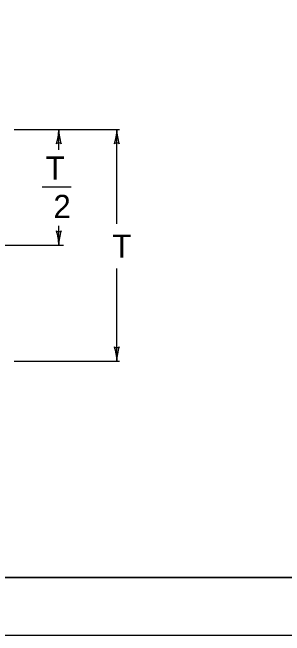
# Model space of a CAD drawing. Extents: x 997.6 to 1036.5, y 998.9 to 1022.3.
# Drawn here: x 1013.9 to 1016.24, y 1000 to 1005.38 of the extents above; entities that cross this region are included whole.
import ezdxf

# ---------------------------------------------------------------- set-up
doc = ezdxf.new("R2010")
doc.units = 0
for name, color, linetype in [('Level 1', 7, 'Continuous'), ('Level 10', 7, 'Continuous'), ('Level 11', 7, 'Continuous'), ('Level 14', 7, 'Continuous')]:
    doc.layers.add(name, color=color, linetype=linetype)

msp = doc.modelspace()

# ---------------------------------------------------------------- linework, layer by layer
at = {"layer": 'Level 1'}
for p, q in [((1013.9125, 1004.3668), (1014.8196, 1004.3668)), ((1014.2958, 1004.1907), (1014.2958, 1004.3668)), ((1014.2958, 1004.1997), (1014.2958, 1004.3668)), ((1014.7958, 1003.5507), (1014.7958, 1004.3668)), ((1014.1538, 1003.8716), (1014.4038, 1003.8716)), ((1014.2958, 1003.3668), (1014.2958, 1003.534)), ((1013.0388, 1003.3668), (1014.3354, 1003.3668)), ((1014.7958, 1002.3668), (1014.7958, 1003.1668)), ((1013.9125, 1002.3668), (1014.8196, 1002.3668))]:
    msp.add_line(p, q, dxfattribs=at)
for centre, radius, start, end in [((1013.9052, 1004.3668), 0.3906, 341.3472, 359.9939), ((1014.6865, 1004.3668), 0.3906, 179.9878, 180), ((1014.6865, 1004.3668), 0.3906, 180, 198.6688), ((1014.4052, 1004.3668), 0.3906, 341.3472, 359.9939), ((1015.1865, 1004.3668), 0.3906, 179.9878, 180), ((1015.1865, 1004.3668), 0.3906, 180, 198.6688), ((1014.2958, 1004.2183), 0.0312, 48.7746, 130.8913), ((1014.7958, 1004.2183), 0.0312, 48.7746, 130.8913), ((1014.2959, 1003.5154), 0.0312, 228.7746, 310.8913), ((1013.9052, 1003.3668), 0.3906, 0, 18.6688), ((1014.6865, 1003.3668), 0.3906, 161.3472, 179.9939), ((1013.9052, 1003.3668), 0.3906, 359.9878, 0), ((1014.7959, 1002.5154), 0.0312, 228.7746, 310.8913), ((1014.4052, 1002.3668), 0.3906, 0, 18.6688), ((1015.1865, 1002.3668), 0.3906, 161.3472, 179.9939), ((1014.4052, 1002.3668), 0.3906, 359.9878, 0)]:
    msp.add_arc(centre, radius, start, end, dxfattribs=at)
at = {"layer": 'Level 10'}
msp.add_line((1035.5, 1000.5), (1007, 1000.5), dxfattribs=at)
at = {"layer": 'Level 11'}
msp.add_lwpolyline([(1007, 1000.5), (1035.5, 1000.5), (1035.5, 1021.5), (1007, 1021.5)], close=True, dxfattribs=at)
at = {"layer": 'Level 14'}
msp.add_line((1036, 1000), (1000, 1000), dxfattribs=at)

# ---------------------------------------------------------------- texts
at = {"layer": 'Level 1'}
for s, p in [('T', (1014.1828, 1003.9327)), ('2', (1014.2503, 1003.6018)), ('T', (1014.7567, 1003.2591))]:
    msp.add_text(s, height=0.2, dxfattribs=at).set_placement(p)

doc.saveas('drawing.dxf')
